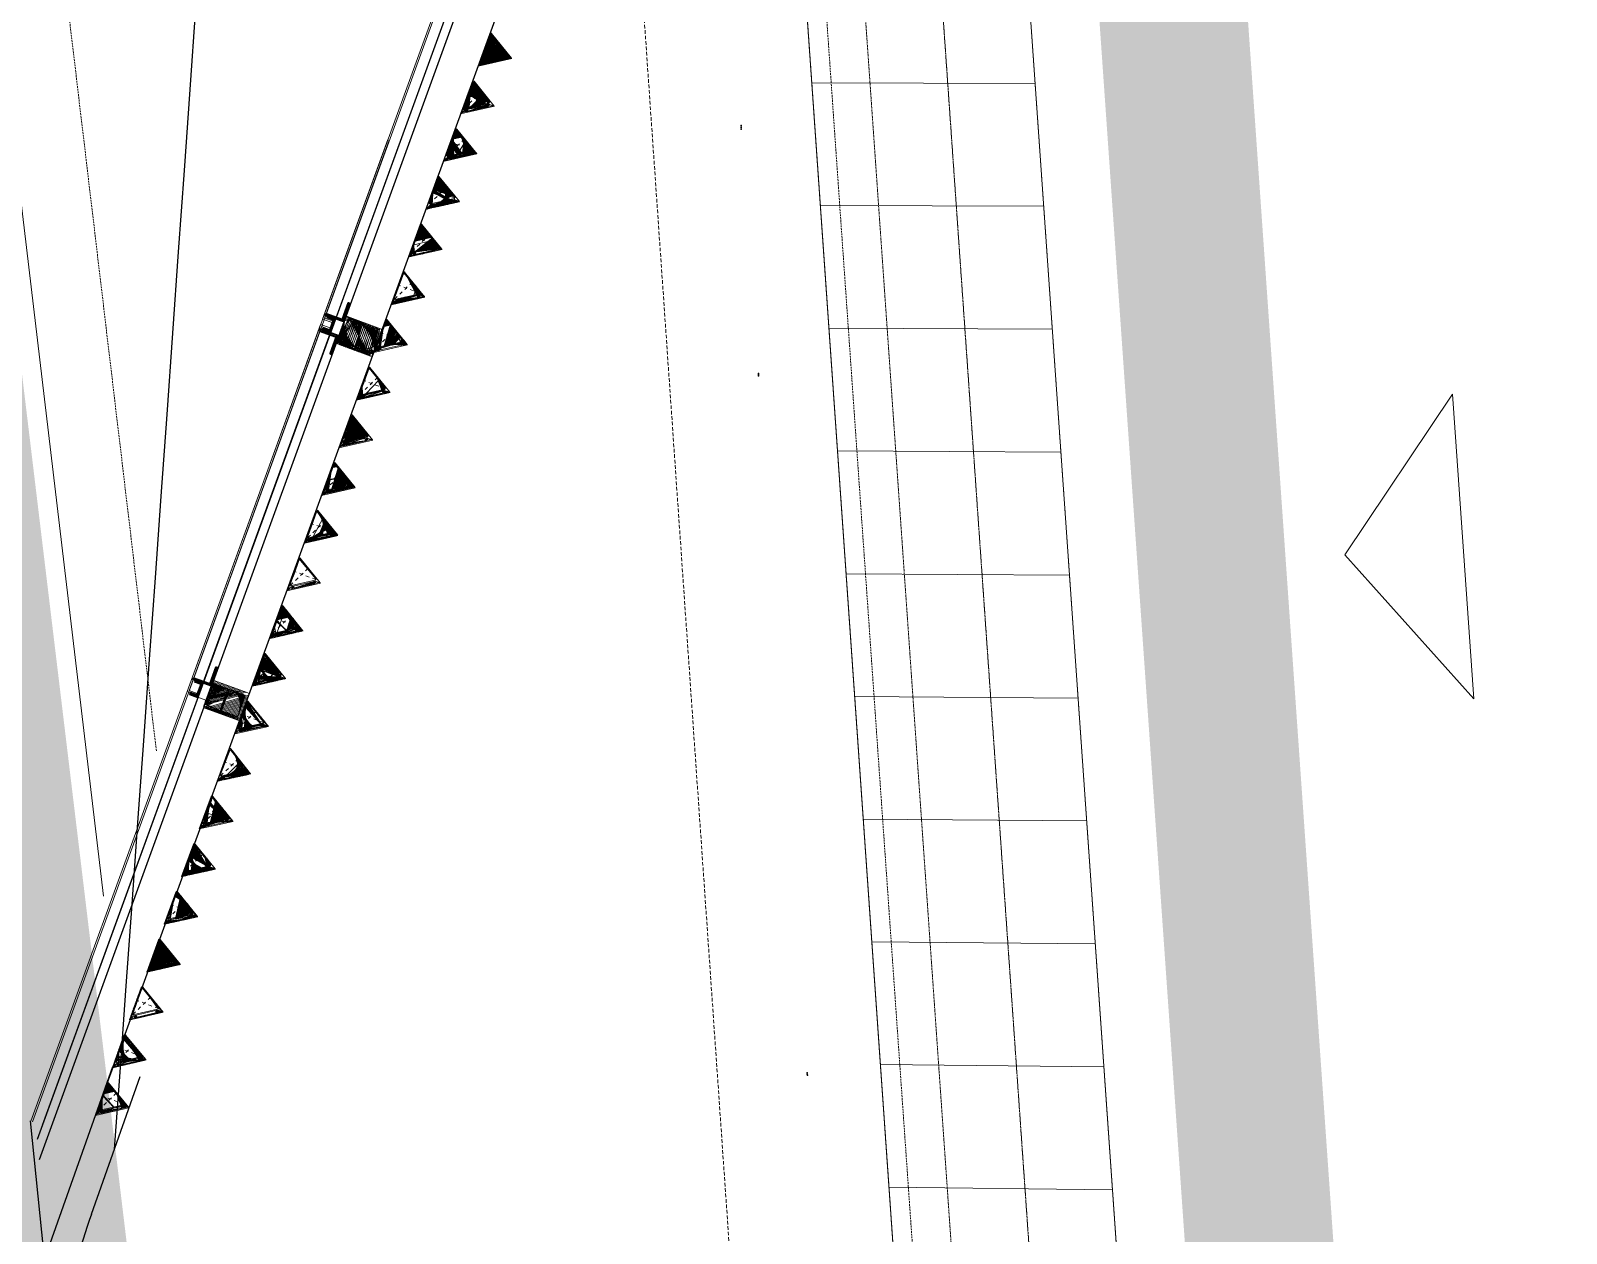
# Model space of a CAD drawing. Header units: millimetres. Extents: x 306 to 836129804, y -168137 to 818603917.
# Drawn here: x 834579970 to 834583933, y 817999820 to 818002923 of the extents above; entities that cross this region are included whole.
import ezdxf

# ---------------------------------------------------------------- set-up
doc = ezdxf.new("R2010")
doc.units = ezdxf.units.MM
doc.header["$LTSCALE"] = 3
doc.header["$PDMODE"] = 3
doc.header["$PDSIZE"] = 0.1
for name, pattern in [('ACAD_ISO03W100', [30, 12, -18]), ('B0606', [0.7813, 0.39065, -0.39065]), ('B0701', [2.34375, 1.5625, -0.78125]), ('B0703', [4.6875, 3.125, -1.5625]), ('Dash', [6, 3, -3]), ('DASHED', [0.75, 0.5, -0.25])]:
    doc.linetypes.add(name, pattern=pattern)
for name, color, linetype, lineweight in [('3A35X-MAPE-P-CE-00-0$0$UAJ-05SYMB-a', 251, 'Continuous', 9), ('Eva-New', 1, 'ACAD_ISO03W100', 18), ('Hatch (LTC&CB)', 252, 'Continuous', 35), ('UAJ-08META', 251, 'Continuous', 9), ('UAJ-21EXWA', 251, 'Continuous', 35), ('UAJ-21EXWA-a', 251, 'Continuous', 9), ('UAJ-21EXWA-c', 251, 'Continuous', 9), ('UAJ-22INWA', 251, 'Continuous', 35), ('UAJ-22INWA-a', 251, 'Continuous', 13), ('UAJ-23FLOR-h', 251, 'Continuous', 9), ('UAJ-23FLOR-y', 251, 'B0701', 9), ('UAJ-23FLOR-z', 251, 'B0703', 9), ('UAJ-32INFR-h', 251, 'Continuous', 9)]:
    doc.layers.add(name, color=color, linetype=linetype, lineweight=lineweight)
for name, color, linetype in [('_ANCILIARY HATCH', 1, 'Continuous'), ('_LTC', 251, 'Continuous'), ('_PARCEL BOUNDARY', 10, 'DASHED')]:
    doc.layers.add(name, color=color, linetype=linetype)
pattern_1 = [(45.00000000000012, (-109416.8442187309, -41196.64336895943), (-1.68379802270047, 1.683798022700463), []), (45.00000000000012, (-109415.7216861248, -41196.64336895943), (-1.68379802270047, 1.683798022700463), [])]

# ---------------------------------------------------------------- blocks, each defined once
blk = doc.blocks.new('*U1564')
at = {"layer": 'UAJ-21EXWA'}
for points in [[(85.00000035762787, 241), (85.00000071525574, 223.1525490283966), (54.00000011920929, 223.1525489091873), (54.00000011920929, 241.0000002384186), (50, 241.0000003576279), (50, 219.152548789978), (89.00000059604645, 219.1525489091873), (89.00000035762787, 241.0000002384186)], [(1085.000000238419, 241), (1085.000000715256, 223.1525489091873), (1054, 223.152548789978), (1054.000000119209, 241.0000002384186), (1050, 241.0000003576279), (1050, 219.152548789978), (1089.000000715256, 219.152548789978), (1089.000000357628, 241.0000002384186)], [(2082.65890061173, 240.9999998500018), (2082.658900969358, 223.1525487591891), (2051.658900373311, 223.1525486399798), (2051.65890049252, 240.9999999692111), (2047.658900254102, 241.0000002076297), (2047.658900373311, 219.1525485207706), (2086.658900969358, 219.1525486399798), (2086.65890061173, 240.9999999692111)]]:
    blk.add_lwpolyline(points, close=True, dxfattribs=at)
for points in [[(93.00000024524735, 247.1358023491725), (93.00000024524735, 201.1358023491725), (139.0000002452473, 201.1358023491725), (139.0000002452473, 197.1358023491725), (89.00000024524735, 197.1358024683817), (89.00000036445664, 247.1358022299632), (93.00000036445664, 247.1358022299632)], [(1045.999999291573, 247.1358023491725), (1045.999999410782, 201.1358024683817), (999.9999994107824, 201.1358023491725), (999.9999992915731, 197.1358022299632), (1049.999999291573, 197.1358023491725), (1049.999999410782, 247.1358023491725), (1045.999999172364, 247.1358023491725)], [(1093.000000245248, 247.1358022299632), (1093.000000126038, 201.1358023491725), (1139.000000245248, 201.1358023491725), (1139.000000245248, 197.1358023491725), (1089.000000245248, 197.1358023491725), (1089.000000245248, 247.1358021107539), (1093.000000483666, 247.1358022299632)], [(2043.658899545675, 247.1358021991742), (2043.658899664885, 201.1358021991742), (1997.658899784094, 201.1358021991742), (1997.658899545675, 197.1358020799649), (2047.658899545675, 197.1358020799649), (2047.658899784094, 247.1358020799649), (2043.658899426466, 247.1358021991742)]]:
    blk.add_lwpolyline(points, dxfattribs=at)
at = {"layer": 'UAJ-21EXWA-a'}
for points in [[(-1125.585230831924, 250.0000045711721), (2082.658901138105, 250.0000005492952), (2082.658900780477, 224.152549220064), (2078.658900899687, 224.1525493392733), (2078.658901018896, 246.0000005492952), (-1125.585230951134, 246.0000043327535)], [(569.5000003576279, 250.0000039339066), (53.99999990708167, 250.0000001192093), (54.00000014550025, 224.1525490283966), (58.00000014550025, 224.1525490283966), (58.00000014550025, 246.0000003576279), (569.5000003576279, 246.0000039339066)], [(569.5000003576279, 250.0000040531158), (1062.000000476837, 250.0000001192093), (1062.000000238419, 224.1525489091873), (1058.000000238419, 224.1525490283966), (1058.000000238419, 246.0000003576279), (569.5000003576279, 246.0000039339066)], [(1569.500000357628, 250.0000038146973), (1077.000000476837, 250), (1077.000000715256, 224.1525489091873), (1081.000000715256, 224.1525490283966), (1081.000000715256, 246.0000002384186), (1569.500000357628, 246.0000038146973)]]:
    blk.add_lwpolyline(points, dxfattribs=at)
at = {"layer": 'UAJ-21EXWA-c'}
for p, q in [((2086.658900969358, 219.1525486399798), (2086.658900653793, 197.1358020799649)), ((50.00000005249201, 197.1358023491725), (89.00000024524735, 197.1358024683817)), ((2086.658900653793, 197.1358020799649), (2047.658899545675, 197.1358020799649))]:
    blk.add_line(p, q, dxfattribs=at)
for points in [[(89.00000059604645, 219.1525489091873), (89.00000036445664, 247.1358022299632)], [(89.00000035762787, 241.0000002384186), (89.00000023841858, 246.0000003576279)], [(1049.999999410782, 247.1358023491725), (1050, 219.152548789978)], [(1050, 241.0000001192093), (1050, 246.0000003576279)], [(1089.000000715256, 219.152548789978), (1089.000000245248, 247.1358021107539)], [(1089.000000357628, 241.0000002384186), (1089.000000119209, 246.0000002384186)], [(2047.658899784094, 247.1358020799649), (2047.658900373311, 219.1525485207706)], [(2047.658900254102, 240.9999999692111), (2047.658900254102, 246.0000002076297)], [(2047.658900373311, 219.1525485207706), (-1125.585230831924, 219.1525493080343)], [(50.00000005249201, 197.1358023491725), (50, 219.152548789978)], [(89.00000059604645, 219.1525489091873), (569.5000004768372, 219.1525490283966)], [(1050, 219.152548789978), (569.5000004768372, 219.152548789978)], [(1089.000000715256, 219.152548789978), (1569.500000357628, 219.1525490283966)]]:
    blk.add_lwpolyline(points, dxfattribs=at)
blk = doc.blocks.new('*U|REF31821679')
at = {"layer": 'UAJ-32INFR-h'}
h = blk.add_hatch(dxfattribs=at)
h.set_pattern_fill('STAAL', color=256, style=0)
h.set_pattern_definition([(45, (0, 0), (-4.999999779477807, 4.999999779477808), []), (45, (1.7, 0), (-4.999999779477807, 4.999999779477808), []), (45, (1.8, 0), (-4.999999779477807, 4.999999779477808), []), (45, (1.9, 0), (-4.999999779477807, 4.999999779477808), []), (45, (2, 0), (-4.999999779477807, 4.999999779477808), []), (45, (2.1, 0), (-4.999999779477807, 4.999999779477808), []), (45, (2.2, 0), (-4.999999779477807, 4.999999779477808), []), (45, (2.3, 0), (-4.999999779477807, 4.999999779477808), [])])
edge = h.paths.add_edge_path(flags=16)
edge.add_arc((-40.499999999995, -28), 1.5, 180, 394.9306585423736)
edge.add_line((-40.499999999995, -29.5), (40.500000000005, -29.49999999999909))
edge.add_arc((40.500000000005, -27.99999999999909), 1.5, 270, 360)
edge.add_line((42.000000000005, -27.99999999999909), (41.99999999999864, 28.00000000000182))
edge.add_arc((40.49999999999864, 28.00000000000182), 1.5, 0, 90)
edge.add_line((40.49999999999864, 29.50000000000182), (-40.50000000000136, 29.50000000000182))
edge.add_arc((-40.50000000000136, 28.00000000000182), 1.5, 90, 180)
edge.add_line((-42.00000000000136, 28.00000000000182), (-41.999999999995, -28))
edge = h.paths.add_edge_path()
edge.add_arc((-45.499999999995, -32.99999999999909), 4.5, 180, 270)
edge.add_line((-45.499999999995, -37.49999999999909), (45.500000000005, -37.49999999999909))
edge.add_arc((45.500000000005, -32.99999999999909), 4.5, 270, 360)
edge.add_line((50.000000000005, -32.99999999999909), (50.00000000000045, 33))
edge.add_arc((45.50000000000045, 33), 4.5, 0, 90)
edge.add_line((45.50000000000045, 37.5), (-45.49999999999955, 37.50000000000182))
edge.add_arc((-45.49999999999955, 33.00000000000182), 4.5, 90, 180)
edge.add_line((-49.99999999999955, 33.00000000000182), (-49.999999999995, -32.99999999999909))
at = {"layer": 'UAJ-22INWA-a', "lineweight": -2}
for p, q in [((-49.99999999999955, 33.00000000000182), (-49.999999999995, -32.99999999999909)), ((45.50000000000045, 37.5), (-45.49999999999955, 37.50000000000182)), ((-42.00000000000136, 28.00000000000182), (-41.999999999995, -28)), ((40.49999999999864, 29.50000000000182), (-40.50000000000136, 29.50000000000182)), ((42.000000000005, -27.99999999999909), (41.99999999999864, 28.00000000000182)), ((50.000000000005, -32.99999999999909), (50.00000000000045, 33)), ((-45.499999999995, -37.49999999999909), (45.500000000005, -37.49999999999909)), ((-40.499999999995, -29.5), (40.500000000005, -29.49999999999909))]:
    blk.add_line(p, q, dxfattribs=at)
for centre, radius, start, end in [((-45.49999999999955, 33.00000000000182), 4.5, 90, 180), ((-40.50000000000136, 28.00000000000182), 1.5, 90, 180), ((40.49999999999864, 28.00000000000182), 1.5, 0, 90), ((45.50000000000045, 33), 4.5, 0, 90), ((-45.499999999995, -32.99999999999909), 4.5, 180, 270), ((-40.499999999995, -28), 1.5, 180, 34.93065854237359), ((40.500000000005, -27.99999999999909), 1.5, 270, 0), ((45.500000000005, -32.99999999999909), 4.5, 270, 0)]:
    blk.add_arc(centre, radius, start, end, dxfattribs=at)
blk = doc.blocks.new('*U2899')
at = {"layer": 'UAJ-08META', "rotation": 90.00000001114431}
blk.add_blockref('*U|REF31821679', (67.54939053738819, 50.00000004808722), dxfattribs=at)
blk = doc.blocks.new('*U2898')
at = {"layer": '_LTC', "linetype": 'ByBlock', "lineweight": -2, "transparency": 16777216, "rotation": 249.9773252288942}
for p in [(834580793.3466934, 818002214.816725), (834580450.954694, 818001275.2595321)]:
    blk.add_blockref('*U2899', p, dxfattribs=at)
blk = doc.blocks.new('21_UNS-EXWA-Facade Triangle Extrusion')
at = {"layer": 'UAJ-08META'}
h = blk.add_hatch(dxfattribs=at)
h.set_pattern_fill('ANSI32', color=256, scale=0.25, angle=-3.998908525866516)
h.set_pattern_definition(pattern_1)
edge = h.paths.add_edge_path()
edge.add_line((-75.01259005069733, -47.16361486911774), (-67.87473440170288, -33.6935887336731))
edge.add_line((-67.87473440170288, -33.6935887336731), (-65.25258207321167, -37.77321720123291))
edge.add_line((-65.25258207321167, -37.77321720123291), (-63.57014775276184, -36.69184410572052))
edge.add_line((-63.57014775276184, -36.69184410572052), (-66.191903591156, -32.612832903862))
edge.add_line((-66.191903591156, -32.612832903862), (-64.50235915184021, -31.54252290725708))
edge.add_line((-64.50235915184021, -31.54252290725708), (-61.88771343231201, -35.61047101020813))
edge.add_line((-61.88771343231201, -35.61047101020813), (-60.20527946949005, -34.5290983915329))
edge.add_line((-60.20527946949005, -34.5290983915329), (-62.82474744319916, -30.45036041736603))
edge.add_line((-62.82474744319916, -30.45036041736603), (-20.0749454498291, -2.995363593101501))
edge.add_line((-20.0749454498291, -2.995363593101501), (-17.46405339241028, -7.057471752166748))
edge.add_line((-17.46405339241028, -7.057471752166748), (-15.78161954879761, -5.976099371910095))
edge.add_line((-15.78161954879761, -5.976099371910095), (-18.39626514911652, -1.908150553703308))
edge.add_line((-18.39626514911652, -1.908150553703308), (-16.71758425235748, -0.8209383487701416))
edge.add_line((-16.71758425235748, -0.8209383487701416), (-14.09918510913849, -4.894726157188416))
edge.add_line((-14.09918510913849, -4.894726157188416), (-12.41675090789795, -3.813353180885315))
edge.add_line((-12.41675090789795, -3.813353180885315), (-15.0389039516449, 0.2662745714187622))
edge.add_line((-15.0389039516449, 0.2662745714187622), (-0.8188365697860718, 0.4905227422714233))
edge.add_line((-0.8188365697860718, 0.4905227422714233), (-71.2157564163208, 42.66169381141663))
edge.add_arc((-72.50049510525452, 40.51706179758747), 2.499999994716807, 59.07634435006711, 179.9920953721348)
edge.add_line((-75.0004950761795, 40.51740670204163), (-75.01273441314697, -48.20710110664368))
edge.add_line((-75.01273441314697, -48.20710110664368), (-75.01259005069733, -47.16361486911774))
edge = h.paths.add_edge_path(flags=16)
edge.add_line((-68.6583776473999, -31.22540402412415), (-16.1267796754837, 2.53891122341156))
edge.add_arc((-17.47850388801287, 4.641966418766378), 2.499999900289295, 302.7306025113452, 419.0763484705993)
edge.add_line((-16.19376540184021, 6.786598443984985), (-72.5004950761795, 40.51706194877625))
edge.add_line((-72.5004950761795, 40.51706194877625), (-72.51010143756866, -29.12200355529785))
edge.add_arc((-70.0101015365577, -29.12234859176267), 2.499999924820999, 179.9920923464523, 302.7305933400276)
h = blk.add_hatch(dxfattribs=at)
h.set_pattern_fill('ANSI32', color=256, scale=0.25, angle=-3.998908525866516)
h.set_pattern_definition(pattern_1)
h.paths.add_polyline_path([(-62.61064434051514, -37.26119458675385), (-65.49787187576294, -32.76788723468781), (-64.65470325946808, -32.23022532463074), (-61.76762568950653, -36.72203266620636), (-14.82031857967377, -6.546976327896118), (-17.70624601840973, -2.056959748268127), (-16.86690068244934, -1.513350248336792), (-13.97909653186798, -6.006286859512329), (-4.745509028434753, -0.07146263122558594), (0, 0), (-75.01273441314697, -48.20710110664368), (-72.51210236549377, -43.62797057628632), (-62.60884714126587, -37.26272201538086)])
for points in [[(-75.01259005069733, -47.16361486911774), (-67.87473440170288, -33.6935887336731), (-65.25258207321167, -37.77321720123291), (-63.57014775276184, -36.69184410572052), (-66.191903591156, -32.612832903862), (-64.50235915184021, -31.54252290725708), (-61.88771343231201, -35.61047101020813), (-60.20527946949005, -34.5290983915329), (-62.82474744319916, -30.45036041736603), (-20.0749454498291, -2.995363593101501), (-17.46405339241028, -7.057471752166748), (-15.78161954879761, -5.976099371910095), (-18.39626514911652, -1.908150553703308), (-16.71758425235748, -0.8209383487701416), (-14.09918510913849, -4.894726157188416), (-12.41675090789795, -3.813353180885315), (-15.0389039516449, 0.2662745714187622), (-0.8188365697860718, 0.4905227422714233), (-71.2157564163208, 42.66169381141663, 0.5826902400280833), (-75.0004950761795, 40.51740670204163), (-75.01273441314697, -48.20710110664368)], [(-68.6583776473999, -31.22540402412415), (-16.1267796754837, 2.53891122341156, 0.5562828354535237), (-16.19376540184021, 6.786598443984985), (-72.5004950761795, 40.51706194877625), (-72.51010143756866, -29.12200355529785, 0.593393664896227)]]:
    blk.add_lwpolyline(points, format="xyb", close=True, dxfattribs=at)
blk.add_lwpolyline([(-62.61064434051514, -37.26119458675385), (-65.49787187576294, -32.76788723468781), (-64.65470325946808, -32.23022532463074), (-61.76762568950653, -36.72203266620636), (-14.82031857967377, -6.546976327896118), (-17.70624601840973, -2.056959748268127), (-16.86690068244934, -1.513350248336792), (-13.97909653186798, -6.006286859512329), (-4.745509028434753, -0.07146263122558594), (0, 0), (-75.01273441314697, -48.20710110664368), (-72.51210236549377, -43.62797057628632), (-62.60884714126587, -37.26272201538086)], close=True, dxfattribs=at)
at = {"layer": 'UAJ-08META', "linetype": 'Dash'}
for points in [[(-14.97881484031677, 4.68138599395752), (-72.50529825687408, 5.697529196739197)], [(-71.2083113193512, -31.31649792194366), (-44.34713017940521, 23.65182995796204)]]:
    blk.add_lwpolyline(points, dxfattribs=at)
at = {"layer": 'UAJ-08META'}
blk.add_lwpolyline([(-18.12446212768555, -2.327821254730225), (-18.12287628650665, -2.326794028282166)], dxfattribs=at)
blk = doc.blocks.new('*U2901')
at = {"rotation": 90.00791386077486}
blk.add_blockref('21_UNS-EXWA-Facade Triangle Extrusion', (2.295247900369452e-07, -1.355457278356874e-07), dxfattribs=at)
blk = doc.blocks.new('*U2900')
at = {"layer": '_LTC', "linetype": 'ByBlock', "lineweight": -2, "transparency": 16777216}
for p, rotation in [((834581211.4196284, 818002850.9397466), 249.9773252279808), ((834581166.5662764, 818002727.8577543), 249.9773252279808), ((834581121.7129246, 818002604.7757621), 249.9773252279808), ((834581076.8595726, 818002481.6937698), 249.9773252279808), ((834581032.0062207, 818002358.6117775), 249.9773252279808), ((834580987.1528689, 818002235.5297853), 249.9773252279808), ((834580942.2995169, 818002112.4477929), 249.9773252279808), ((834580897.446165, 818001989.3658006), 249.9773252279808), ((834580852.5928131, 818001866.2838084), 249.9773252279808), ((834580807.7394612, 818001743.2018161), 249.9773252279808), ((834580762.8861092, 818001620.1198238), 249.9773252279808), ((834580718.0327573, 818001497.0378315), 249.9773252279808), ((834580673.1794055, 818001373.9558393), 249.9773252279808), ((834580628.3260535, 818001250.873847), 249.9773252279808), ((834580583.4727015, 818001127.7918547), 249.9773252279808), ((834580538.1341045, 818001004.8895795), 249.4063413921465), ((834580492.2196273, 818000882.1995202), 249.5588004042071), ((834580446.6317796, 818000759.387721), 249.7112594162629), ((834580401.3708842, 818000636.4550515), 249.8637184283211), ((834580356.4372617, 818000513.4023821), 250.0161774403818), ((834580311.8312302, 818000390.2305841), 250.1686364524448), ((834580267.5531055, 818000266.9405296), 250.3210954645078), ((834580223.6032012, 818000143.5330914), 250.4735544765708)]:
    blk.add_blockref('*U2901', p, dxfattribs=dict(at, rotation=rotation))
blk = doc.blocks.new('FAC-00-0')
at = {"layer": '_LTC'}
for points in [[(834581437.1189009, 818004766.4218452), (834581441.2992318, 818004692.7889824), (834581443.5639349, 818004618.6791921), (834581443.8893547, 818004544.5355211), (834581442.2748295, 818004470.3960929), (834581438.7212464, 818004396.3242812), (834581433.2321417, 818004322.3833666), (834581425.8108377, 818004248.6113322), (834581416.4606624, 818004175.0461606), (834581405.1891216, 818004101.7507907), (834581392.0063453, 818004028.7877787), (834581376.9196076, 818003956.1945522), (834581359.9361895, 818003884.008537), (834581341.0701313, 818003812.2915359), (834581320.3380443, 818003741.1047049), (834581297.7510757, 818003670.4845058), (834581273.3871849, 818003600.6588634), (834579986.4205078, 818000061.8005719)], [(834581387.0943226, 818003552.0554935), (834580162.6187688, 818000195.9774055)], [(834581246.9038662, 818003460.5389277), (834579991.7973335, 818000009.2886041)], [(834580005.4168522, 817999752.0163502), (834580181.726959, 818000249.6150777)], [(834580126.7711686, 817999868.8476964), (834580252.4205476, 818000224.5667939)]]:
    blk.add_lwpolyline(points, dxfattribs=at)
at = {"layer": '_LTC', "elevation": 13699.99999999999}
blk.add_lwpolyline([(834579968.9777799, 818000109.6639948), (834580023.1867516, 817999577.6019244)], dxfattribs=at)
at = {"layer": '_LTC'}
blk.add_arc((834581253.0330565, 817999458.7582213, 14344.71193924582), 1198.598856076066, 159.9926479424936, 185.8620917896921, dxfattribs=at)
blk.add_rational_spline([(834580077.3900777, 818035997.4791214), (834580437.0917654, 818034054.3349081), (834580602.4700614, 818033161.329403), (834580767.8483574, 818032268.323898), (834580949.9611539, 818031284.955718), (834581075.8892046, 818030294.4452341), (834581145.6328331, 818029296.7917677), (834581335.3021821, 818026583.6509713), (834581524.9715308, 818023870.5101748), (834581703.4389249, 818021317.6086571), (834581706.0106146, 818021280.8216103), (834581708.5823042, 818021244.0345637), (834581711.1539938, 818021207.247517), (834581713.1965545, 818021178.0295397), (834581693.9806505, 818021155.9249865), (834581664.7626766, 818021153.8823801), (834581299.0753304, 818021128.3174726), (834580933.3879842, 818021102.7525649), (834580567.7006379, 818021077.1876572), (834580554.2949414, 818021076.2509816), (834580542.2681971, 818021070.25536), (834580533.4514505, 818021060.1136129), (834580524.6347041, 818021049.9718657), (834580520.3702859, 818021037.2280517), (834580521.3074443, 818021023.822389), (834580899.6991928, 818015611.086328), (834581278.0909414, 818010198.3502669), (834581656.48269, 818004785.6142058), (834581686.6616603, 818004353.9166318), (834581619.0548282, 818003926.4790552), (834581457.1207048, 818003525.1675733), (834581156.5955538, 818002700.4971138), (834580856.0704025, 818001875.8266542), (834580555.5452513, 818001051.1561946), (834580428.5667853, 818000714.2497276), (834580305.2916387, 818000375.9706471), (834580185.7346454, 818000036.3596587)], [1, 1, 1, 1, 1, 1, 1, 1, 1, 1, 1, 1, 1, 0.8047382231132746, 0.8047382231132746, 0.9999999999999999, 1, 1, 1, 0.9492507227563662, 0.9492507227563662, 0.9999999999999999, 0.9492507227563663, 0.9492507227563663, 1, 1, 1, 1, 0.9829479213520105, 0.9829479213520105, 1, 1, 1, 1, 0.9999598891676805, 0.9999598891676805, 1], degree=3, knots=[0, 0, 0, 0, 2724.56956517957, 2724.56956517957, 2724.56956517957, 5723.230185049491, 5723.230185049491, 5723.230185049491, 13882.51734683393, 13882.51734683393, 13882.51734683393, 13883.51734683393, 13883.51734683393, 13883.51734683393, 13885.08814159524, 13885.08814159524, 13885.08814159524, 13886.08814159524, 13886.08814159524, 13886.08814159524, 13886.87355778052, 13886.87355778052, 13886.87355778052, 13887.65897396581, 13887.65897396581, 13887.65897396581, 13888.65897396581, 13888.65897396581, 13888.65897396581, 13889.11229864333, 13889.11229864333, 13889.11229864333, 13890.11229864333, 13890.11229864333, 13890.11229864333, 13890.13423798732, 13890.13423798732, 13890.13423798732, 13890.13423798732], dxfattribs=at)
for p in [(834581803.2994174, 818002677.7851721, 13699.99999999999), (834581803.6135801, 818002673.2912068, 13699.99999999999), (834581803.9277427, 818002668.7972416, 13699.99999999999), (834581848.0092125, 818002038.2302312, 13699.99999999999), (834581848.2187891, 818002035.2323267, 13699.99999999999), (834581848.4283656, 818002032.2344223, 13699.99999999999), (834581974.1742722, 818000233.4917606, 13699.99999999999), (834581974.3838487, 818000230.4938562, 13699.99999999999), (834581974.5934252, 818000227.4959518, 13699.99999999999)]:
    blk.add_point(p, dxfattribs=at)
for name in ['*U2900', '*U2898']:
    blk.add_blockref(name, (0, 0), dxfattribs=at)
at = {"layer": '_LTC', "rotation": 70.01305684232364}
blk.add_blockref('*U1564', (834580590.1347958, 818001081.3318697, 13699.99999999999), dxfattribs=at)
blk = doc.blocks.new('*U1692')
at = {"layer": 'UAJ-23FLOR-h'}
h = blk.add_hatch(dxfattribs=at)
h.set_pattern_fill('ANSI31', color=256, scale=100, angle=315)
h.set_pattern_definition([(0, (375.0000019279327, -31172.66991171575), (8.526512829121202e-14, 317.4999999999999), [])])
h.paths.add_polyline_path([(5.803960675621056e-06, -49187.14922003914), (-1.84947043635475e-06, 19014.47930908616), (574.9999962431809, 19014.47930907126), (575.0000043734492, -49187.14921969641)])
for p, q in [((5.949636713320191e-06, -49131.18757040911), (-1.998482048286527e-06, 19014.47930885455)), ((574.9999963176867, 19014.47930910282), (575.0000043703362, -49318.99956411961))]:
    blk.add_line(p, q, dxfattribs=at)
blk = doc.blocks.new('PB1')
at = {"layer": '_PARCEL BOUNDARY', "ltscale": 5, "const_width": 382.5, "flags": 128}
blk.add_lwpolyline([(834579180.0000008, 817441477.0994015), (834578344.0000008, 817453448.0992794), (834623997.0000008, 817456639.0992794), (834629227.0000008, 817381823.0992794), (834583575.0000008, 817378615.0994015)], close=True, dxfattribs=at)

msp = doc.modelspace()

# ---------------------------------------------------------------- hatches: boundary and pattern name
at = {"layer": 'Hatch (LTC&CB)', "ltscale": 0.5}
h = msp.add_hatch(color=256, dxfattribs=at)
h.dxf.hatch_style = 1
h.paths.add_polyline_path([(834513554.2875786, 817967164.184733), (834513136.0010567, 817973147.5986885), (834516444.2460145, 817973378.8703827), (834516862.5325388, 817967395.4564129)])
edge = h.paths.add_edge_path()
edge.add_line((834574531.2963331, 818045981.8457801), (834554099.929931, 818044553.5366205))
edge.add_line((834554099.929931, 818044553.5366205), (834551123.8228455, 818044183.8080285))
edge.add_line((834551123.8228455, 818044183.8080285), (834548209.0206542, 818043477.5243225))
edge.add_line((834548209.0206542, 818043477.5243225), (834545391.3720644, 818042450.0201086))
edge.add_line((834545391.3720644, 818042450.0201086), (834542706.1556592, 818041114.1603316))
edge.add_line((834542706.1556592, 818041114.1603316), (834540186.9918953, 818039486.6707257))
edge.add_line((834540186.9918953, 818039486.6707257), (834537891.0747983, 818037557.0067935))
edge.add_line((834537891.0747983, 818037557.0067935), (834535879.1420094, 818035334.0248597))
edge.add_line((834535879.1420094, 818035334.0248597), (834535855.3944789, 818035294.2675608))
edge.add_line((834535855.3944789, 818035294.2675608), (834532032.6782387, 818042572.4388088))
edge.add_line((834532032.6782387, 818042572.4388088), (834531164.0984614, 818043800.1153567))
edge.add_line((834531164.0984614, 818043800.1153567), (834530021.2562451, 818044771.3886445))
edge.add_line((834530021.2562451, 818044771.3886445), (834528673.237675, 818045435.2700317))
edge.add_line((834528673.237675, 818045435.2700317), (834527205.3850749, 818045748.6568446))
edge.add_line((834527205.3850749, 818045748.6568446), (834506196.3506466, 818045615.4155988))
edge.add_arc((834506271.1753964, 818044617.8358235), 1000.382002588579, 94.28951124117238, 184.8385578105567)
edge.add_line((834505274.3584335, 818044533.4551773), (834507175.0349003, 818017345.0717123))
edge.add_arc((834508006.2233039, 818017538.0693862), 853.3008053756253, 193.0721449834389, 241.7750472788793)
edge.add_line((834507602.6678852, 818016786.2281208), (834508069.1239861, 818016499.3412285))
edge.add_line((834508069.1239861, 818016499.3412285), (834506033.0790353, 818013635.890324))
edge.add_arc((834507255.7232584, 818012765.1948972), 1500.989481160123, 144.5437625065404, 184.7118367485428)
edge.add_line((834505759.8064644, 818012641.8970132), (834510574.8280377, 817943764.9910301))
edge.add_arc((834512461.4285563, 817944222.0794972), 1941.182985577997, 193.6192718619657, 275.7769527828718)
edge.add_line((834512656.820462, 817942290.75524), (834514135.0129817, 817942432.7829566))
edge.add_line((834514135.0129817, 817942432.7829566), (834515639.5898061, 817942609.6817144))
edge.add_line((834515639.5898061, 817942609.6817144), (834517125.2230971, 817942816.5733008))
edge.add_line((834517125.2230971, 817942816.5733008), (834518606.1282966, 817943054.9641434))
edge.add_line((834518606.1282966, 817943054.9641434), (834520081.6376159, 817943324.7467438))
edge.add_line((834520081.6376159, 817943324.7467438), (834521550.6787682, 817943623.4372313))
edge.add_line((834521550.6787682, 817943623.4372313), (834523003.1909853, 817943997.2323029))
edge.add_line((834523003.1909853, 817943997.2323029), (834524434.6779621, 817944444.8476892))
edge.add_line((834524434.6779621, 817944444.8476892), (834525841.3906198, 817944965.1110799))
edge.add_line((834525841.3906198, 817944965.1110799), (834527219.6447655, 817945556.6599009))
edge.add_line((834527219.6447655, 817945556.6599009), (834528566.4663409, 817946218.3362625))
edge.add_line((834528566.4663409, 817946218.3362625), (834529949.1975069, 817946963.0067956))
edge.add_line((834529949.1975069, 817946963.0067956), (834530025.4386841, 817945888.6557508))
edge.add_line((834530025.4386841, 817945888.6557508), (834530524.2280539, 817945923.5249519))
edge.add_line((834530524.2280539, 817945923.5249519), (834531068.3343124, 817946109.8721913))
edge.add_line((834531068.3343124, 817946109.8721913), (834531037.8571603, 817946545.8476382))
edge.add_line((834531037.8571603, 817946545.8476382), (834533865.2576491, 817946000.0480125))
edge.add_line((834533865.2576491, 817946000.0480125), (834536130.1011477, 817945599.4485525))
edge.add_line((834536130.1011477, 817945599.4485525), (834538400.1908902, 817945229.7315427))
edge.add_line((834538400.1908902, 817945229.7315427), (834540675.1291097, 817944891.1253359))
edge.add_line((834540675.1291097, 817944891.1253359), (834542954.494443, 817944583.7301323))
edge.add_line((834542954.494443, 817944583.7301323), (834545237.8685557, 817944307.6853015))
edge.add_line((834545237.8685557, 817944307.6853015), (834547578.8128494, 817944055.8657025))
edge.add_line((834547578.8128494, 817944055.8657025), (834549775.2120743, 817943852.7193749))
edge.add_line((834549775.2120743, 817943852.7193749), (834552166.6682281, 817943704.7044293))
edge.add_line((834552166.6682281, 817943704.7044293), (834554408.0140736, 817943602.5051898))
edge.add_line((834554408.0140736, 817943602.5051898), (834556706.8720335, 817943525.9335827))
edge.add_line((834556706.8720335, 817943525.9335827), (834559062.7525511, 817943492.2506982))
edge.add_line((834559062.7525511, 817943492.2506982), (834561264.7959542, 817943499.6060555))
edge.add_line((834561264.7959542, 817943499.6060555), (834563662.805802, 817943545.8192695))
edge.add_line((834563662.805802, 817943545.8192695), (834565905.0821311, 817943629.5407001))
edge.add_line((834565905.0821311, 817943629.5407001), (834568202.2235788, 817943747.6000468))
edge.add_line((834568202.2235788, 817943747.6000468), (834570497.1715583, 817943902.4870338))
edge.add_line((834570497.1715583, 817943902.4870338), (834572789.3424196, 817944094.1622797))
edge.add_line((834572789.3424196, 817944094.1622797), (834575076.8880951, 817944322.4462694))
edge.add_line((834575076.8880951, 817944322.4462694), (834577358.8485965, 817944599.7346953))
edge.add_arc((834577188.4102644, 817949142.5459951), 4546.007449470469, 272.1486296327768, 348.0754999770829)
edge.add_line((834581636.318153, 817948203.238194), (834581931.6191186, 817949988.7878709))
edge.add_line((834581931.6191186, 817949988.7878709), (834582222.8927813, 817952167.7077127))
edge.add_line((834582222.8927813, 817952167.7077127), (834582444.6448697, 817954354.4007571))
edge.add_line((834582444.6448697, 817954354.4007571), (834582596.7161981, 817956553.5893033))
edge.add_line((834582596.7161981, 817956553.5893033), (834582678.7199463, 817958758.7008262))
edge.add_line((834582678.7199463, 817958758.7008262), (834582689.6004196, 817961000.6853927))
edge.add_line((834582689.6004196, 817961000.6853927), (834582627.8349453, 817963239.9127623))
edge.add_line((834582627.8349453, 817963239.9127623), (834582495.0484269, 817965475.7417142))
edge.add_line((834582495.0484269, 817965475.7417142), (834582352.0371794, 817967521.4644701))
edge.add_line((834582352.0371794, 817967521.4644701), (834582377.3017465, 817967501.2573416))
edge.add_line((834582377.3017465, 817967501.2573416), (834583280.4098197, 817967592.3724535))
edge.add_line((834583280.4098197, 817967592.3724535), (834582885.6743841, 817972682.2829502))
edge.add_line((834582885.6743841, 817972682.2829502), (834582550.7585597, 817977040.087476))
edge.add_line((834582550.7585597, 817977040.087476), (834582280.7159691, 817980552.6941899))
edge.add_line((834582280.7159691, 817980552.6941899), (834582016.0826895, 817983880.3056784))
edge.add_line((834582016.0826895, 817983880.3056784), (834581737.2924131, 817986867.2783637))
edge.add_line((834581737.2924131, 817986867.2783637), (834581397.7587786, 817990004.3583491))
edge.add_line((834581397.7587786, 817990004.3583491), (834578831.2786306, 818011297.8700217))
edge.add_line((834578831.2786306, 818011297.8700217), (834578649.3672444, 818012963.5483121))
edge.add_line((834578649.3672444, 818012963.5483121), (834576771.549405, 818039832.1183864))
edge.add_line((834576771.549405, 818039832.1183864), (834576279.8499508, 818039797.7448243))
edge.add_line((834576279.8499508, 818039797.7448243), (834575932.169804, 818044771.1641917))
edge.add_arc((834574629.9863018, 818044680.2268811), 1305.354920261004, 3.994735601767179, 94.33592376376863)

# ---------------------------------------------------------------- next in the draw order: block references
msp.add_blockref('FAC-00-0', (0, 0))

# ---------------------------------------------------------------- next in the draw order: hatches: boundary and pattern name
at = {"layer": '_ANCILIARY HATCH'}
h = msp.add_hatch(dxfattribs=at)
h.set_pattern_fill('CORK', color=256, scale=250, angle=3.998908350218276)
h.set_pattern_definition([(3.998908350218276, (0, 0), (-55.35411463791137, 791.8175196929233), []), (138.9989083502183, (423.5858171654173, -368.2317025275059), (-1472.92744632587, -1694.344000516116), [1122.5325, -1122.5325]), (138.9989083502183, (621.5401970886481, -354.3931738680281), (-1472.92744632587, -1694.344000516116), [1122.5325, -1122.5325]), (138.9989083502183, (819.494577011879, -340.5546452085503), (-1472.92744632587, -1694.344000516116), [1122.5325, -1122.5325])])
edge = h.paths.add_edge_path(flags=16)
edge.add_line((834589618.1268094, 818000118.7715201), (834585687.4764702, 818056299.0110068))
edge.add_line((834585687.4764702, 818056299.0110068), (834612518.7989925, 818058232.7219915))
edge.add_arc((834612494.2285203, 818056545.6339079), 1687.266994288412, 9.187916495490526, 89.16561271843813, ccw=False)
edge.add_line((834614159.8478141, 818056815.0448909), (834618401.0798162, 817996164.9822797))
edge.add_line((834618401.0798162, 817996164.9822797), (834594688.5511395, 817994507.6106793))
edge.add_line((834594688.5511395, 817994507.6106793), (834589618.1268094, 818000118.7715201))
edge = h.paths.add_edge_path()
edge.add_line((834619909.6823385, 817993768.7649117), (834615191.6236249, 818061235.0189149))
edge.add_arc((834615186.6358066, 818061234.6701063), 4.999999946729716, 4.000301895800094, 94.01408611669542)
edge.add_line((834615186.285798, 818061239.6578406), (834582996.3395478, 818058974.7334945))
edge.add_line((834582996.3395478, 818058974.7334945), (834587435.9467293, 817995536.5482974))
edge.add_line((834587435.9467293, 817995536.5482974), (834589273.49395, 817995667.4350014))
edge.add_line((834589273.49395, 817995667.4350014), (834590438.9627452, 817991708.7167664))
edge.add_line((834590438.9627452, 817991708.7167664), (834619905.0431669, 817993763.4282737))
edge.add_arc((834619904.6945201, 817993768.4161034), 4.999999953192322, 273.9984422827354, 364.0002978076708)
at = {"layer": 'Eva-New', "linetype": 'Continuous', "ltscale": 0.01}
h = msp.add_hatch(dxfattribs=at)
h.set_pattern_fill('ANSI31', color=8, scale=350, angle=4)
h.set_pattern_definition([(49, (0, 0), (-838.6710210225554, 729.0455959657013), [])])
edge = h.paths.add_edge_path()
edge.add_arc((834611513.5385946, 818068145.3264505), 14099.99999968531, 55.19002574308559, 154.5596091027724)
edge.add_line((834598780.7776825, 818074202.2893481), (834595240.3911003, 818066761.4558462))
edge.add_arc((834589822.417787, 818069339.3552195), 6000.000000233124, 273.9989064334658, 334.5546563119141, ccw=False)
edge.add_line((834590240.8423903, 818063353.9629304), (834585554.5350056, 818063026.3542768))
edge.add_arc((834584989.6617913, 818071106.6338656), 8099.999998867221, 264.220048196886, 273.9989064322582, ccw=False)
edge.add_line((834584173.925572, 818063047.8142), (834580415.7397891, 818063428.2282544))
edge.add_arc((834579106.5335116, 818050494.3201492), 12999.99999816069, 84.2200481985661, 93.99077919798958)
edge.add_line((834578201.7864021, 818063462.7985727), (834574221.9197499, 818063185.1428037))
edge.add_arc((834573731.4752913, 818070170.6889209), 7002.741628984699, 184.518270925359, 274.0160585979712, ccw=False)
edge.add_arc((834553791.0620614, 818068592.8452796), 13000.0000005708, 4.527501078735133, 25.16518805878682)
edge.add_line((834565557.174624, 818074120.828201), (834563375.7160238, 818078763.9842684))
edge.add_arc((834569692.9588658, 818081779.3520507), 6999.999999030279, 186.261998653722, 205.5162346975632, ccw=False)
edge.add_line((834562734.724241, 818081015.8267443), (834561851.4163579, 818093822.5155479))
edge.add_arc((834568795.7761757, 818094576.8707228), 6985.211880096444, 103.79340942041148, 186.1996435070692, ccw=False)
edge.add_line((834567130.3497419, 818101360.6410463), (834607738.9713905, 818104323.6446342))
edge.add_arc((834606780.3295362, 818117304.0183489), 13015.72495013958, 274.223807264846, 392.8596289379157)
edge.add_arc((834623587.3262396, 818128173.8785237), 6999.999999836902, 183.9989136523716, 212.9539425140163, ccw=False)
edge.add_line((834616604.3686309, 818127685.7156067), (834614554.4666462, 818157541.1841724))
edge.add_line((834614554.4666462, 818157541.1841724), (834608569.0701823, 818157122.7809477))
edge.add_line((834608569.0701823, 818157122.7809477), (834610618.9763948, 818127267.2902491))
edge.add_arc((834623587.3262378, 818128173.8785231), 12999.99999806346, 183.9989136508734, 212.8579348742854)
edge.add_arc((834606785.1724918, 818117301.6086594), 7012.974383020965, -85.87050168941721, 32.994913872568816, ccw=False)
edge.add_line((834607290.1835088, 818110306.8410742), (834542916.4285616, 818105772.5570611))
edge.add_line((834542916.4285616, 818105772.5570611), (834543332.168679, 818099784.931535))
edge.add_line((834543332.168679, 818099784.931535), (834548339.9487058, 818100139.6961751))
edge.add_arc((834548849.6206386, 818093135.5706489), 7022.644791367745, 1.917894415990986, 94.16192873604791, ccw=False)
edge.add_line((834555868.3314306, 818093370.5997602), (834556822.6031799, 818079614.5109141))
edge.add_arc((834565030.3921052, 818080333.9384184), 8239.258156901009, 185.0092761133849, 211.2767633085009)
edge.add_line((834557988.549832, 818076056.3418531), (834560014.6381451, 818071842.7746612))
edge.add_arc((834553704.8687762, 818068780.019501), 7013.81912084653, -83.41200971856142, 25.89188562423311, ccw=False)
edge.add_line((834554509.5567249, 818061812.5137804), (834511331.2743995, 818058806.1397856))
edge.add_arc((834510845.0625758, 818065789.233517), 6999.999999933733, 141.8798806352492, 273.9829049167347, ccw=False)
edge.add_arc((834495100.3448526, 818078140.8887452), 13011.48484009153, 321.889271565979, 363.9966433354928)
edge.add_line((834508080.187521, 818079047.7636253), (834507303.147802, 818090245.0026575))
edge.add_arc((834514286.1054543, 818090733.1649512), 6999.999999943095, 94.21783473311712, 183.9989085377374, ccw=False)
edge.add_line((834513771.2650272, 818097714.206373), (834514324.2611847, 818097754.9889383))
edge.add_line((834514324.2611847, 818097754.9889383), (834515094.2032907, 818097812.2750338))
edge.add_arc((834515888.7804214, 818090839.1162039), 7018.283043878132, 4.391191596629085, 96.50069787772958, ccw=False)
edge.add_line((834522886.4615402, 818091376.4762715), (834523318.1003574, 818085091.4654405))
edge.add_line((834523318.1003574, 818085091.4654405), (834529307.3396509, 818085510.1591995))
edge.add_line((834529307.3396509, 818085510.1591995), (834528870.5492542, 818091758.2633296))
edge.add_arc((834535853.5069062, 818092246.4256233), 6999.999999586337, 93.99890853307471, 183.9989085379415, ccw=False)
edge.add_line((834535365.3446131, 818099229.3832753), (834540639.8020831, 818099596.5330453))
edge.add_line((834540639.8020831, 818099596.5330453), (834540220.7704337, 818105616.323317))
edge.add_line((834540220.7704337, 818105616.323317), (834513376.0995728, 818103738.6078113))
edge.add_arc((834514284.2614373, 818090770.3680685), 13000.00000003277, 94.00586599802176, 183.991117880833)
edge.add_line((834501315.7883602, 818089865.5443004), (834502093.999344, 818078618.6765761))
edge.add_arc((834495110.6965383, 818078135.4768907), 7000.000000828009, -66.13857842422561, 3.9581909098961887, ccw=False)
edge.add_arc((834495110.6965395, 818078135.4768903), 6999.999999981786, 273.99870041279297, 293.8614215680351, ccw=False)
edge.add_line((834495598.8334678, 818071152.5174648), (834484038.0252761, 818070344.3705096))
edge.add_arc((834484944.5652856, 818057376.0172908), 12999.99999985473, 3.998699986240524, 93.99870041178127, ccw=False)
edge.add_line((834497912.918511, 818058282.557204), (834498850.7850932, 818044866.0656179))
edge.add_arc((834505832.5325971, 818045382.0451274), 7000.788031506466, 153.5175844556254, 184.2267069343446, ccw=False)
edge.add_arc((834505831.7802428, 818045382.3021698), 7000.000000506094, 93.9907792036035, 153.5167215738451, ccw=False)
edge.add_line((834505344.6087215, 818052365.3290147), (834578107.7560652, 818057441.656797))
edge.add_arc((834579012.5031768, 818044473.1783768), 12999.99999509848, 84.22004763743712, 93.99077920788699, ccw=False)
edge.add_line((834580321.7095807, 818057407.0864662), (834583663.296837, 818057068.8416442))
edge.add_arc((834584972.5032473, 818070002.7497832), 13000.00004509936, 264.2200476312211, 273.9989064308502)
edge.add_line((834585879.0898904, 818057034.399779), (834609493.5669917, 818058685.2319609))
edge.add_arc((834609981.7373167, 818051702.1557314), 7000.118848462731, -19.364931974248975, 93.99890643048622, ccw=False)
edge.add_arc((834628850.3650681, 818045070.4409646), 13000.00000042529, 160.6350680240969, 183.9989064535735)
edge.add_line((834615882.0151088, 818044163.8543195), (834619634.348526, 817990488.2644923))
edge.add_arc((834610656.2600935, 817989860.627584), 8999.999999519287, -86.01194112060227, 3.998906454734822, ccw=False)
edge.add_line((834611282.1972058, 817980882.4204844), (834602812.2813497, 817980291.9201078))
edge.add_line((834602812.2813497, 817980291.9201078), (834603230.7061716, 817974306.527834))
edge.add_line((834603230.7061716, 817974306.527834), (834611717.6719617, 817974898.2168859))
edge.add_arc((834612343.6090722, 817965920.0097858), 8999.999999977357, 3.8734655887747067, 93.98805886777768, ccw=False)
edge.add_line((834621323.0501077, 817966527.9889727), (834621688.4984579, 817961112.7419763))
edge.add_line((834621688.4984579, 817961112.7419763), (834627673.3989117, 817961529.9934386))
edge.add_line((834627673.3989117, 817961529.9934386), (834621867.801321, 818044576.6440177))
edge.add_arc((834628850.6858916, 818045064.8011855), 6999.926738671702, 160.627157224399, 183.9989083996896, ccw=False)
edge.add_arc((834609980.9204334, 818051699.8431354), 13002.36888268257, 340.6271572335476, 454.0111039654658)
edge.add_line((834609071.4073162, 818064670.3628802), (834607456.5171404, 818064557.3573512))
edge.add_arc((834607170.3486158, 818068550.9500543), 4003.832551789663, 155.6211224779758, 274.0986331619272, ccw=False)
edge.add_line((834603523.5142193, 818070203.6066998), (834604195.8682836, 818071618.3222857))
edge.add_arc((834611513.5386757, 818068145.3264558), 8100.000000027051, 54.14039305783359, 154.6107958035704, ccw=False)
edge.add_arc((834623873.9558088, 818085245.9413723), 13000.02232763516, 234.1403928659832, 234.163197705768)
edge.add_line((834616262.7220054, 818074706.9802988), (834619562.6153525, 818079722.129262))

# ---------------------------------------------------------------- next in the draw order: linework, layer by layer
at = {"layer": '3A35X-MAPE-P-CE-00-0$0$UAJ-05SYMB-a'}
msp.add_lwpolyline([(834583666.750714, 818001591.5874723), (834583639.2766259, 818001984.5928292), (834583361.897142, 818001570.2758701), (834583694.2248019, 818001198.582116), (834583666.7507138, 818001591.5874728)], dxfattribs=at)
at = {"layer": 'UAJ-23FLOR-h', "linetype": 'B0606'}
for points in [[(834578706.405762, 818042188.3070061), (834578856.1098981, 818042198.7729973), (834580066.8237352, 818024879.948651), (834580589.1177208, 818024916.4608612), (834585355.7872447, 817956731.2427877), (834585203.0017751, 817956767.454925), (834580450.2349168, 818024756.3858459), (834579927.5000083, 818024719.8472979), (834578706.405762, 818042188.3070061)], [(834578714.8595324, 818042038.3134332), (834579927.5003204, 818024719.8428346), (834580449.9433049, 818024756.3654602), (834584869.6388133, 817961534.2161422), (834585443.2389174, 817961574.3150281), (834580983.6614896, 818025366.9621586), (834580460.0232279, 818025329.6615404), (834579288.4536558, 818042078.497777), (834578717.062681, 818042044.0737219)]]:
    msp.add_lwpolyline(points, close=True, dxfattribs=at)
at = {"layer": 'UAJ-23FLOR-h'}
msp.add_lwpolyline([(834580157.6486723, 818000689.5704014), (834578698.4839206, 818012967.289059), (834576820.0891693, 818039836.105637), (834576770.211652, 818039832.618816)], dxfattribs=at)
at = {"layer": 'UAJ-23FLOR-y'}
msp.add_lwpolyline([(834531907.7927644, 818043503.8494358), (834574350.4869905, 818046470.9191688, -0.4133805026892796), (834576276.6032345, 818044801.3121251), (834576467.2075093, 818042181.9421062), (834579567.500236, 818042398.6785848), (834583808.496284, 817981733.0001909)], format="xyb", dxfattribs=at)
for points in [[(834580294.3375413, 818001064.6580404), (834578877.7412171, 818012984.1970078), (834576987.0978029, 818040028.2201251), (834576495.8973763, 818039993.8814491), (834576364.4607825, 818041874.0270638), (834579289.1518779, 818042078.4875149), (834583508.8211529, 817981717.8797076), (834583363.120085, 817978696.7699823), (834583139.9115002, 817977113.8045213), (834583010.5412221, 817974543.6808987), (834583773.6731243, 817963625.4663097), (834583574.1600091, 817963611.5193825)], [(834579714.6885762, 818040293.2108113), (834583807.8186538, 817981742.6934072)]]:
    msp.add_lwpolyline(points, dxfattribs=at)
at = {"layer": 'UAJ-23FLOR-z', "linetype": 'B0703'}
msp.add_lwpolyline([(834581574.3813226, 817976408.9818463), (834582669.6567212, 817976485.5499963), (834582741.0514245, 817977048.8939731), (834583064.8427203, 817979791.0438094), (834583095.0662819, 817980707.0941851), (834579216.3686646, 818036674.937158), (834577001.7797832, 818036520.1204114), (834576788.1864326, 818039586.9836199)], dxfattribs=at)

# ---------------------------------------------------------------- next in the draw order: block references
msp.add_blockref('PB1', (-0.5600396394729614, 614971.3320208788))
at = {"layer": 'UAJ-22INWA', "rotation": 3.998949732466974}
msp.add_blockref('*U1692', (834581776.0454727, 818005788.1848294), dxfattribs=at)

doc.saveas('drawing.dxf')
